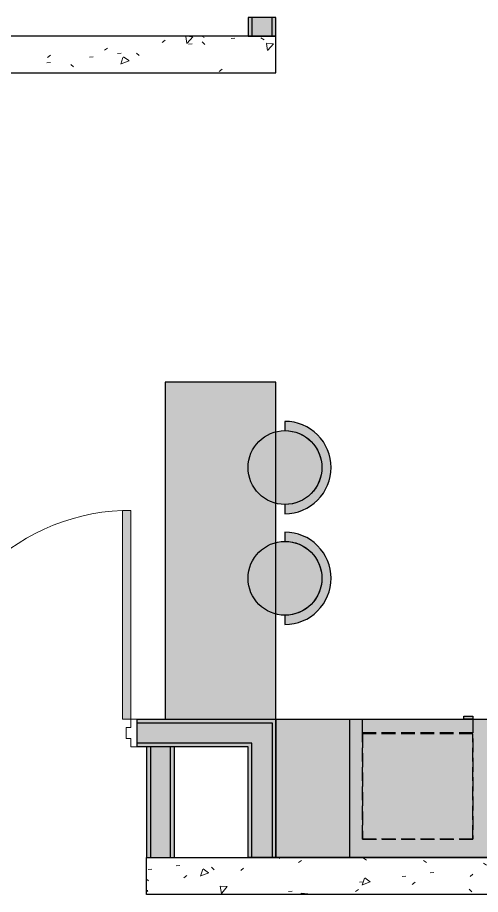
# Model space of a CAD drawing. Header units: millimetres. Extents: x 138979 to 257434, y 2210 to 57479.
# Drawn here: x 250354 to 252863, y 20392 to 25142 of the extents above; entities that cross this region are included whole.
import ezdxf

# ---------------------------------------------------------------- set-up
doc = ezdxf.new("R2010")
doc.units = ezdxf.units.MM
doc.linetypes.add('DASH', pattern=[0.35, 0.25, -0.1])
for name, color, linetype, lineweight in [('DOOR', 8, 'Continuous', 9), ('DOOR-CUT', 6, 'Continuous', 9), ('WALL-FILL-4', 254, 'Continuous', 9), ('WALL-RETCUT-1', 1, 'Continuous', 25)]:
    doc.layers.add(name, color=color, linetype=linetype, lineweight=lineweight)
doc.layers.add('GAR-FFE', color=1, linetype='Continuous')
doc.layers.add('GAR-Sanitary Ware', color=8, linetype='Continuous')

# ---------------------------------------------------------------- blocks, each defined once
blk = doc.blocks.new('stool')
at = {"layer": 'GAR-FFE', "true_color": 0xffffff}
h = blk.add_hatch(color=7, dxfattribs=at)
h.dxf.hatch_style = 1
h.paths.add_polyline_path([(160471.4, 11243.6), (160471.4, 11193.6, -0.414214), (160671.4, 10993.6, -0.414214), (160471.4, 10793.6), (160471.4, 10743.6, 0.414214), (160721.4, 10993.6, 0.414214)])
h = blk.add_hatch(color=7, dxfattribs=at)
h.dxf.hatch_style = 1
h.paths.add_polyline_path([(160271.4, 10993.6, 1), (160671.4, 10993.6, 1)])
at = {"layer": 'GAR-FFE'}
blk.add_lwpolyline([(160721.4, 10993.6, 0.414214), (160471.4, 11243.6), (160471.4, 11193.6, -0.414214), (160671.4, 10993.6, -0.414214), (160471.4, 10793.6), (160471.4, 10743.6, 0.414214)], format="xyb", close=True, dxfattribs=at)
blk.add_circle((160471.4, 10993.6), 200, dxfattribs=at)
blk = doc.blocks.new('AM FDN Fire rated single leaf solid door _host control_ - FD _1200 X 2400 1HR_-5623472-L36-L44_ L47-L59 _HIGH STACK_ WIP')
at = {"layer": 'DOOR'}
blk.add_hatch(color=256, dxfattribs=at).paths.add_polyline_path([(520, 1205), (520, 75), (565, 75), (565, 1205)])
at = {"layer": 'DOOR-CUT'}
for p, q in [((520, 1205), (520, 75)), ((565, 1205), (520, 1205)), ((565, 75), (565, 1205)), ((-565, 75), (-600, 75)), ((-600, 75), (-600, -75)), ((-565, 30), (-565, 75)), ((520, 75), (565, 75)), ((600, 75), (565, 75)), ((565, 75), (565, 30)), ((600, -75), (600, 75)), ((-540, 30), (-565, 30)), ((-540, -30), (-540, 30)), ((565, 30), (540, 30)), ((540, 30), (540, -30)), ((-565, -75), (-565, -30)), ((-565, -30), (-540, -30)), ((540, -30), (565, -30)), ((565, -30), (565, -75)), ((-600, -75), (-565, -75)), ((565, -75), (600, -75))]:
    blk.add_line(p, q, dxfattribs=at)
blk.add_arc((564.9, 76), 1129.9, 92.2765, 180.0512, dxfattribs=at)
blk = doc.blocks.new('Type E2')
h = blk.add_hatch(color=9)
h.dxf.hatch_style = 1
h.paths.add_polyline_path([(207145.3, 17070.1), (207145.3, 16319.1), (206395.3, 16319.1), (206395.3, 16469.1), (206995.3, 16469.1), (206995.3, 17070.1)])
h = blk.add_hatch(color=9)
h.dxf.hatch_style = 1
h.paths.add_polyline_path([(206395.3, 16869.1), (206995.3, 16869.1), (206995.3, 17019.1), (206395.3, 17019.1)])
h = blk.add_hatch(color=9)
h.dxf.hatch_style = 1
h.paths.add_polyline_path([(210845.3, 16319.1), (210945.3, 16319.1), (210945.3, 16469.1), (210845.3, 16469.1)])
at = {"layer": 'WALL-FILL-4'}
h = blk.add_hatch(dxfattribs=at)
h.set_pattern_fill('FP_118', color=256, angle=-400, style=0, pattern_type=2)
h.set_pattern_definition([(140, (210845.33, 21294.05), (38.254, 437.242), [45.72, -502.92]), (85, (210845.33, 21294.05), (-458.537, -84.583), [36.576, -402.336]), (190.451, (210848.52, 21330.5), (-420.28, 352.662), [38.856, -427.416]), (136.184, (210723.4, 21294.05), (100.903, 650.59), [68.58, -754.38]), (186.636, (210731.8, 21348.3), (-593.83, 569.766), [58.284, -641.124]), (81.184, (210723.4, 21294.05), (-593.82, 569.77), [54.864, -603.504]), (111, (210753.9, 21355), (245.437, 363.875), [45.72, -502.92]), (56, (210753.9, 21355), (-442.05, 148.325), [36.576, -402.336]), (161.451, (210774.35, 21385.34), (-196.61, 512.2), [38.856, -427.416]), (127.5, (210845.33, 21294.05), (-202.932, 7.413), [20.117, -377.342, 20.117, -792.175]), (127.5, (210845.33, 21294.05), (-202.932, 7.413), [-417.576, -388.315, 20.117, -383.743]), (97.5, (210845.33, 21294.05), (-240.433, 160.367), [20.117, -212.75, 20.117, -522.122]), (97.5, (210845.33, 21294.05), (-240.433, 160.367), [-252.984, -368.198, 20.117, -133.807]), (57.5, (210845.33, 21158.11), (13.749, 325.418), [20.117, -132.283, 20.117, -1086.307]), (57.5, (210845.33, 21158.11), (13.749, 325.418), [-172.517, -455.371, 20.117, -610.819]), (47.5, (210845.34, 21097.15), (-61.024, 355.51), [20.117, -178.003, 20.117, -743.712]), (47.5, (210845.34, 21097.15), (-61.024, 355.51), [-218.237, -295.656, 20.117, -427.94])])
h.paths.add_polyline_path([(210645.3, 16319.1), (210845.3, 16319.1), (210845.3, 21544.1), (210645.3, 21544.1)])
h = blk.add_hatch(dxfattribs=at)
h.set_pattern_fill('FP_118', color=256, angle=-400, style=0, pattern_type=2)
h.set_pattern_definition([(140, (206395.34, 28019.04), (38.254, 437.242), [45.72, -502.92]), (85, (206395.34, 28019.04), (-458.537, -84.583), [36.576, -402.336]), (190.451, (206398.53, 28055.48), (-420.28, 352.662), [38.856, -427.416]), (136.184, (206273.4, 28019.04), (100.903, 650.59), [68.58, -754.38]), (186.636, (206281.8, 28073.26), (-593.826, 569.766), [58.284, -641.124]), (81.184, (206273.4, 28019.04), (-593.82, 569.772), [54.864, -603.504]), (111, (206303.9, 28080), (245.437, 363.875), [45.72, -502.92]), (56, (206303.9, 28080), (-442.052, 148.325), [36.576, -402.336]), (161.451, (206324.35, 28110.32), (-196.611, 512.201), [38.856, -427.416]), (127.5, (206395.34, 28019.04), (-202.9318, 7.4128), [20.117, -377.342, 20.117, -792.175]), (127.5, (206395.34, 28019.04), (-202.9318, 7.4128), [-417.576, -388.315, 20.117, -383.743]), (97.5, (206395.34, 28019.04), (-240.433, 160.3672), [20.117, -212.75, 20.117, -522.122]), (97.5, (206395.34, 28019.04), (-240.433, 160.3672), [-252.984, -368.198, 20.117, -133.807]), (57.5, (206395.34, 27883.1), (13.7491, 325.4178), [20.117, -132.283, 20.117, -1086.307]), (57.5, (206395.34, 27883.1), (13.7491, 325.4178), [-172.517, -455.371, 20.117, -610.819]), (47.5, (206395.34, 27822.14), (-61.0244, 355.51), [20.117, -178.003, 20.117, -743.712]), (47.5, (206395.34, 27822.14), (-61.0244, 355.51), [-218.237, -295.656, 20.117, -427.939])])
h.paths.add_polyline_path([(206195.3, 17019.1), (206395.3, 17019.1), (206395.3, 12144), (206195.3, 12144)])
at = {"layer": 'WALL-RETCUT-1'}
for points in [[(210845.3, 21544.1), (210645.3, 21544.1), (210645.3, 16319.1), (210845.3, 16319.1)], [(207145.3, 16319.1), (206395.3, 16319.1), (206395.3, 16469.1), (206995.3, 16469.1), (206995.3, 17070.1), (207145.3, 17070.1)], [(207125.3, 16339.1), (206395.3, 16339.1), (206395.3, 16449.1), (207015.3, 16449.1), (207015.3, 17070.1), (207125.3, 17070.1)], [(206395.3, 12144), (206195.3, 12144), (206195.3, 17019.1), (206395.3, 17019.1)], [(206995.3, 16869.1), (206995.3, 17019.1), (206395.3, 17019.1), (206395.3, 16869.1)], [(206995.3, 16889.1), (206995.3, 16999.1), (206395.3, 16999.1), (206395.3, 16889.1)], [(210945.3, 16319.1), (210945.3, 16469.1), (210845.3, 16469.1), (210845.3, 16319.1)], [(210945.3, 16339.1), (210945.3, 16449.1), (210845.3, 16449.1), (210845.3, 16339.1)]]:
    blk.add_lwpolyline(points, close=True, dxfattribs=at)
at = {"layer": 'DOOR', "rotation": 270}
blk.add_blockref('AM FDN Fire rated single leaf solid door _host control_ - FD _1200 X 2400 1HR_-5623472-L36-L44_ L47-L59 _HIGH STACK_ WIP', (207070.3, 17670.1), dxfattribs=at)
blk = doc.blocks.new('fridge 02')
at = {"true_color": 0xffffff}
h = blk.add_hatch(color=7, dxfattribs=at)
h.dxf.hatch_style = 1
h.paths.add_polyline_path([(199766.2, 3371.9), (199691.2, 3371.9), (199691.2, 3969.9), (199766.2, 3969.9)])
h.paths.add_polyline_path([(199691.2, 3371.9), (199675.7, 3371.9), (199675.7, 3421.7), (199691.2, 3421.7)])
h = blk.add_hatch(color=7, dxfattribs=at)
h.dxf.hatch_style = 1
h.paths.add_polyline_path([(200341.2, 3371.9), (199771.2, 3371.9), (199771.2, 3969.9), (200341.2, 3969.9)])
at = {"layer": 'GAR-FFE', "linetype": 'DASH', "ltscale": 300}
blk.add_line((199691.2, 3371.9), (199691.2, 3421.7), dxfattribs=at)
for points in [[(200341.2, 3371.9), (200341.2, 3969.9), (199691.2, 3969.9), (199691.2, 3371.9)], [(199691.2, 3969.9), (199691.2, 3371.9), (199766.2, 3371.9), (199766.2, 3969.9)], [(199771.2, 3371.9), (199771.2, 3969.9), (200341.2, 3969.9), (200341.2, 3371.9)], [(199675.7, 3421.7), (199675.7, 3371.9), (199691.2, 3371.9), (199691.2, 3421.7)]]:
    blk.add_lwpolyline(points, close=True, dxfattribs=at)

msp = doc.modelspace()

# ---------------------------------------------------------------- hatches: boundary and pattern name
at = {"layer": 'GAR-FFE', "true_color": 0xffffff}
h = msp.add_hatch(color=7, dxfattribs=at)
h.dxf.hatch_style = 1
h.paths.add_polyline_path([(251753.6, 21342.2), (251153.6, 21342.2), (251153.6, 23167.2), (251753.6, 23167.2)])
h = msp.add_hatch(color=7, dxfattribs=at)
h.dxf.hatch_style = 1
h.paths.add_polyline_path([(252903.9, 21342.2), (251753.9, 21342.2), (251753.9, 20592.2), (252903.9, 20592.2)])

# ---------------------------------------------------------------- linework, layer by layer
at = {"layer": 'GAR-FFE'}
for points in [[(251153.6, 21342.2), (251753.6, 21342.2), (251753.6, 23167.2), (251153.6, 23167.2)], [(251753.9, 21342.2), (252903.9, 21342.2), (252903.9, 20592.2), (251753.9, 20592.2)], [(251753.9, 21342.2), (252153.9, 21342.2), (252153.9, 20592.2), (251753.9, 20592.2)]]:
    msp.add_lwpolyline(points, close=True, dxfattribs=at)

# ---------------------------------------------------------------- block references
at = {"color": 51, "true_color": 0xf8f6b0, "transparency": 33554559, "rotation": 90}
msp.add_blockref('Type E2', (268073, -185803.1), dxfattribs=at)
at = {"layer": 'GAR-FFE'}
for p in [(91332.2, 11711.1), (91332.2, 11111.1)]:
    msp.add_blockref('stool', p, dxfattribs=at)
at = {"layer": 'GAR-Sanitary Ware', "xscale": -1, "rotation": 90}
msp.add_blockref('fridge 02', (256194.5, 221033.4), dxfattribs=at)

doc.saveas('drawing.dxf')
